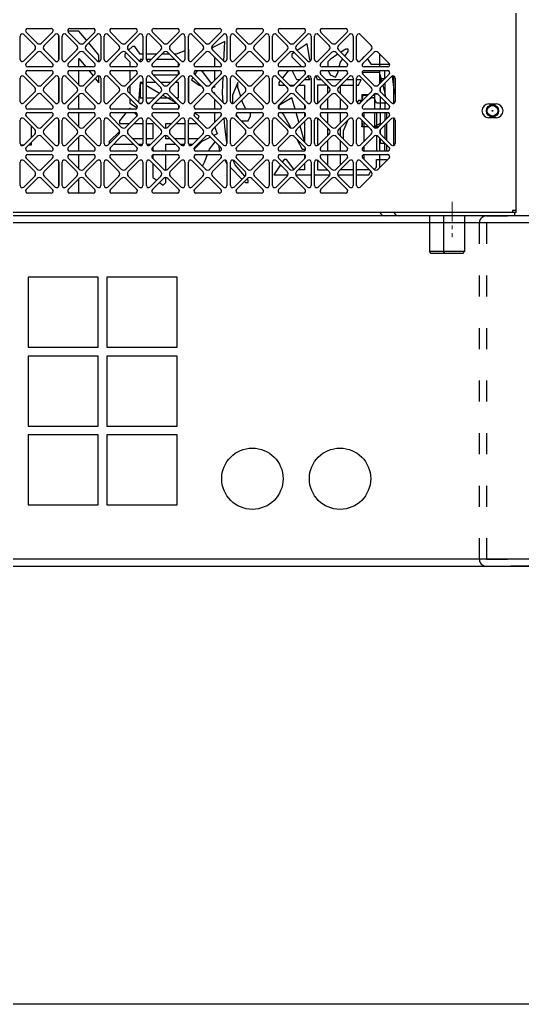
# Model space of a CAD drawing. Extents: x 59521 to 184406, y -1257 to 56672.
# Drawn here: x 68789 to 69076, y 13355 to 13917 of the extents above; entities that cross this region are included whole.
import ezdxf

# ---------------------------------------------------------------- set-up
doc = ezdxf.new("R2010")
doc.units = 0
doc.header["$MEASUREMENT"] = 0
doc.linetypes.add('ACAD_ISO03W100', pattern=[30, 12, -18])
doc.linetypes.add('CENTER', pattern=[50.8, 31.75, -6.35, 6.35, -6.35])
doc.layers.get('0').update_dxf_attribs({"linetype": 'CONTINUOUS'})
for name, color, linetype in [('2401-00332-S-M12-30HM_0', 7, 'CONTINUOUS'), ('2403-00027_S-M6-0_0', 7, 'CONTINUOUS'), ('2404-00038-S-D12_0', 7, 'CONTINUOUS'), ('2404-00049-S-D12D37-P_0', 7, 'CONTINUOUS'), ('4215-12657_0', 7, 'CONTINUOUS'), ('4215-17085_1_0', 7, 'CONTINUOUS'), ('4215-17085_5_0', 7, 'CONTINUOUS'), ('4215-17086_1_0', 7, 'CONTINUOUS'), ('4215-17086_4_0', 7, 'CONTINUOUS')]:
    doc.layers.add(name, color=color, linetype=linetype)
doc.layers.add('3中心线层', color=1, linetype='CENTER', lineweight=18)
doc.layers.add('THICK', color=7, linetype='CONTINUOUS', lineweight=0)

# ---------------------------------------------------------------- blocks, each defined once
blk = doc.blocks.new('ju77')
at = {"layer": '2401-00332-S-M12-30HM_0', "color": 87, "linetype": 'Continuous'}
for p, q in [((240.36, -1605.99), (240.36, -1606.01)), ((240.36, -1606.01), (240.36, -1609.69)), ((244.25, -1605.8), (240.87, -1605.8)), ((243.83, -1606.22), (240.87, -1606.22)), ((247.86, -1606.22), (246.66, -1606.22)), ((247.86, -1605.8), (247.08, -1605.8)), ((247.86, -1608.32), (247.86, -1606.12)), ((247.86, -1614), (247.86, -1613.34)), ((247.86, -1617.43), (247.86, -1616)), ((240.36, -1620.31), (240.36, -1624)), ((240.36, -1624), (240.36, -1624.01)), ((247.86, -1624.2), (247.86, -1622.19)), ((244.25, -1624.2), (240.87, -1624.2)), ((247.86, -1624.2), (247.08, -1624.2)), ((278.96, -1675), (278.96, -1695.4)), ((286.96, -1675), (286.96, -1695.4)), ((298.96, -1675), (298.96, -1695.4)), ((286.96, -1695.4), (278.96, -1695.4)), ((279.96, -1696.4), (278.96, -1695.4)), ((287.96, -1696.4), (279.96, -1696.4)), ((298.96, -1695.4), (286.96, -1695.4)), ((287.96, -1696.4), (286.96, -1695.4)), ((297.96, -1696.4), (287.96, -1696.4)), ((297.96, -1696.4), (298.96, -1695.4))]:
    blk.add_line(p, q, dxfattribs=at)
for points, knots in [([(240.87, -1605.8), (240.75, -1605.82), (240.59, -1605.86), (240.42, -1605.93), (240.37, -1605.97), (240.36, -1605.99)], [0, 0, 0, 0, 0.666884, 0.87589, 1, 1, 1, 1]), ([(240.36, -1606.01), (240.36, -1606.01), (240.36, -1606.03), (240.37, -1606.04), (240.38, -1606.05)], [0, 0, 0, 0, 0.449888, 1, 1, 1, 1]), ([(240.38, -1606.05), (240.43, -1606.09), (240.6, -1606.15), (240.76, -1606.19), (240.87, -1606.22)], [0, 0, 0, 0, 0.367874, 1, 1, 1, 1]), ([(240.87, -1624.2), (240.75, -1624.18), (240.59, -1624.14), (240.42, -1624.07), (240.37, -1624.03), (240.36, -1624.01)], [0, 0, 0, 0, 0.666884, 0.87589, 1, 1, 1, 1])]:
    blk.add_open_spline(points, degree=3, knots=knots, dxfattribs=at)
for points in [[(240.87, -1606.22), (240.63, -1607.35), (240.46, -1608.49), (240.4, -1609.65)], [(240.37, -1620.33), (240.41, -1621.63), (240.59, -1622.93), (240.87, -1624.2)]]:
    blk.add_open_spline(points, degree=3, dxfattribs=at)
at = {"layer": '2403-00027_S-M6-0_0', "color": 87, "linetype": 'Continuous'}
for radius in [3.3, 3]:
    blk.add_circle((314.96, -1615), radius, dxfattribs=at)
at = {"layer": '2404-00038-S-D12_0', "color": 87, "linetype": 'Continuous'}
for p, q in [((249.57, -1605.55), (247.86, -1605.55)), ((247.86, -1606.12), (247.86, -1605.55)), ((247.86, -1613.34), (247.86, -1608.32)), ((247.86, -1622.19), (247.86, -1617.43)), ((247.86, -1624.45), (247.86, -1624.2)), ((249.57, -1624.45), (247.86, -1624.45))]:
    blk.add_line(p, q, dxfattribs=at)
for centre, start_param, end_param in [((248.75, -1615), -2.209288, -1.87893), ((250.96, -1615), -2.448792, -2.165646)]:
    blk.add_ellipse(centre, major_axis=(8.09, 8.09), ratio=0.60456, start_param=start_param, end_param=end_param, dxfattribs=at)
at = {"layer": '2404-00049-S-D12D37-P_0', "color": 87, "linetype": 'Continuous'}
for p, q in [((250.96, -1596.5), (253.46, -1596.5)), ((250.96, -1596.5), (250.96, -1599.09)), ((250.96, -1601.96), (250.96, -1604.04)), ((250.96, -1606.91), (250.96, -1614)), ((250.96, -1616), (250.96, -1623.09)), ((250.96, -1625.96), (250.96, -1628.04)), ((250.96, -1630.91), (250.96, -1633.5)), ((250.96, -1633.5), (253.46, -1633.5))]:
    blk.add_line(p, q, dxfattribs=at)
at = {"layer": '4215-12657_0', "color": 87, "linetype": 'Continuous'}
for p, q in [((328.46, -1673), (328.46, -1557)), ((45.46, -1585.69), (45.46, -1572.31)), ((47.51, -1571.46), (53.77, -1577.73)), ((55.19, -1576.31), (48.92, -1570.05)), ((49.77, -1568), (63.15, -1568)), ((64, -1570.05), (57.73, -1576.31)), ((59.15, -1577.73), (65.41, -1571.46)), ((67.34, -1571.79), (67.34, -1586.21)), ((67.46, -1572.31), (67.46, -1585.69)), ((69.46, -1585.69), (69.46, -1572.31)), ((71.51, -1571.46), (77.77, -1577.73)), ((78.89, -1569.5), (72.62, -1569.5)), ((79.19, -1576.31), (72.92, -1570.05)), ((73.77, -1568), (87.15, -1568)), ((83.3, -1574.75), (78.89, -1569.5)), ((88, -1570.05), (81.73, -1576.31)), ((83.15, -1577.73), (89.41, -1571.46)), ((91.46, -1572.31), (91.46, -1585.69)), ((93.46, -1585.69), (93.46, -1572.31)), ((95.51, -1571.46), (101.77, -1577.73)), ((103.19, -1576.31), (96.92, -1570.05)), ((97.77, -1568), (111.15, -1568)), ((112, -1570.05), (105.73, -1576.31)), ((107.15, -1577.73), (113.41, -1571.46)), ((115.46, -1572.31), (115.46, -1585.69)), ((117.46, -1585.69), (117.46, -1572.31)), ((119.51, -1571.46), (125.77, -1577.73)), ((127.19, -1576.31), (120.92, -1570.05)), ((121.77, -1568), (135.15, -1568)), ((136, -1570.05), (129.73, -1576.31)), ((131.15, -1577.73), (137.41, -1571.46)), ((139.46, -1572.31), (139.46, -1585.69)), ((141.46, -1585.69), (141.46, -1572.31)), ((143.51, -1571.46), (149.77, -1577.73)), ((151.19, -1576.31), (144.92, -1570.05)), ((145.77, -1568), (159.15, -1568)), ((160, -1570.05), (153.73, -1576.31)), ((155.15, -1577.73), (161.41, -1571.46)), ((163.46, -1572.31), (163.46, -1585.69)), ((165.46, -1585.69), (165.46, -1572.31)), ((167.51, -1571.46), (173.77, -1577.73)), ((175.19, -1576.31), (168.92, -1570.05)), ((169.77, -1568), (183.15, -1568)), ((184, -1570.05), (177.73, -1576.31)), ((179.15, -1577.73), (185.41, -1571.46)), ((187.46, -1572.31), (187.46, -1585.69)), ((189.46, -1585.69), (189.46, -1572.31)), ((191.51, -1571.46), (197.77, -1577.73)), ((199.19, -1576.31), (192.92, -1570.05)), ((193.77, -1568), (207.15, -1568)), ((208, -1570.05), (201.73, -1576.31)), ((203.15, -1577.73), (209.41, -1571.46)), ((211.46, -1572.31), (211.46, -1585.69)), ((213.46, -1585.69), (213.46, -1572.31)), ((215.51, -1571.46), (221.77, -1577.73)), ((223.19, -1576.31), (216.92, -1570.05)), ((217.77, -1568), (231.15, -1568)), ((232, -1570.05), (225.73, -1576.31)), ((227.15, -1577.73), (233.41, -1571.46)), ((235.46, -1572.31), (235.46, -1585.69)), ((237.46, -1585.69), (237.46, -1572.31)), ((239.51, -1571.46), (245.77, -1577.73)), ((90.44, -1583.26), (84.59, -1576.29)), ((109.5, -1578.3), (107.34, -1580.46)), ((110.97, -1578.3), (109.5, -1578.3)), ((113.9, -1582.7), (110.97, -1578.3)), ((162.3, -1575.36), (154.64, -1579.19)), ((161.73, -1586.76), (162.3, -1575.36)), ((209.22, -1576.83), (203.51, -1580.64)), ((210.69, -1585.63), (209.22, -1576.83)), ((53.77, -1580.27), (47.51, -1586.54)), ((48.92, -1587.95), (55.19, -1581.69)), ((57.73, -1581.69), (64, -1587.95)), ((65.41, -1586.54), (59.15, -1580.27)), ((77.77, -1580.27), (71.51, -1586.54)), ((72.92, -1587.95), (79.19, -1581.69)), ((81.73, -1581.69), (88, -1587.95)), ((89.41, -1586.54), (83.15, -1580.27)), ((90.44, -1586.87), (90.44, -1583.26)), ((101.77, -1580.27), (95.51, -1586.54)), ((96.92, -1587.95), (103.19, -1581.69)), ((105.92, -1581.88), (105.1, -1582.7)), ((105.1, -1582.7), (105.1, -1584.16)), ((105.1, -1584.16), (108.03, -1587.1)), ((105.73, -1581.69), (112, -1587.95)), ((113.41, -1586.54), (107.15, -1580.27)), ((115.46, -1582.7), (113.9, -1582.7)), ((123.35, -1582.7), (117.46, -1582.7)), ((125.77, -1580.27), (119.51, -1586.54)), ((120.92, -1587.95), (127.19, -1581.69)), ((130.74, -1582.7), (126.18, -1582.7)), ((129.73, -1581.69), (136, -1587.95)), ((137.41, -1586.54), (131.15, -1580.27)), ((134.43, -1582.7), (133.57, -1582.7)), ((139.46, -1580.68), (134.43, -1582.7)), ((141.76, -1579.76), (141.46, -1579.88)), ((141.76, -1586.48), (141.76, -1579.76)), ((149.77, -1580.27), (143.51, -1586.54)), ((144.92, -1587.95), (151.19, -1581.69)), ((153.73, -1581.69), (160, -1587.95)), ((161.41, -1586.54), (155.15, -1580.27)), ((156.43, -1584.38), (156.43, -1590)), ((173.77, -1580.27), (167.51, -1586.54)), ((168.92, -1587.95), (175.19, -1581.69)), ((177.73, -1581.69), (184, -1587.95)), ((185.41, -1586.54), (179.15, -1580.27)), ((197.77, -1580.27), (191.51, -1586.54)), ((192.92, -1587.95), (199.19, -1581.69)), ((201.8, -1581.78), (200.42, -1582.7)), ((200.42, -1582.7), (200.42, -1584.16)), ((200.42, -1584.16), (206.26, -1590)), ((201.73, -1581.69), (208, -1587.95)), ((209.41, -1586.54), (203.15, -1580.27)), ((221.77, -1580.27), (215.51, -1586.54)), ((216.92, -1587.95), (223.19, -1581.69)), ((226.77, -1582.73), (222.42, -1585.63)), ((225.73, -1581.69), (232, -1587.95)), ((233.41, -1586.54), (227.15, -1580.27)), ((231.22, -1579.76), (228.47, -1581.6)), ((230.72, -1583.85), (232.69, -1581.23)), ((232.69, -1579.76), (231.22, -1579.76)), ((232.69, -1581.23), (232.69, -1579.76)), ((245.77, -1580.27), (239.51, -1586.54)), ((241.49, -1584.16), (240.3, -1585.75)), ((240.92, -1587.95), (247.19, -1581.69)), ((241.88, -1584.16), (241.49, -1584.16)), ((249.73, -1581.69), (256, -1587.95)), ((63.15, -1590), (49.77, -1590)), ((87.15, -1590), (73.77, -1590)), ((78.89, -1585.22), (82.9, -1590)), ((78.89, -1590), (78.89, -1585.22)), ((111.15, -1590), (97.77, -1590)), ((108.03, -1587.1), (108.03, -1590)), ((115.46, -1585.63), (113.9, -1585.63)), ((113.9, -1585.63), (113.9, -1586.83)), ((120.42, -1585.63), (117.46, -1585.63)), ((135.15, -1590), (121.77, -1590)), ((133.67, -1585.63), (123.25, -1585.63)), ((135.9, -1589.73), (135.9, -1587.85)), ((159.15, -1590), (145.77, -1590)), ((183.15, -1590), (169.77, -1590)), ((207.15, -1590), (193.77, -1590)), ((211.05, -1586.59), (210.69, -1585.63)), ((231.15, -1590), (217.77, -1590)), ((222.42, -1585.63), (220.96, -1587.1)), ((220.96, -1587.1), (220.96, -1590)), ((227.56, -1590), (228.29, -1587.1)), ((228.29, -1587.1), (229.51, -1585.47)), ((255.15, -1590), (241.77, -1590)), ((245.89, -1588.56), (243.66, -1585.22)), ((256.32, -1588.56), (245.89, -1588.56)), ((47.51, -1595.46), (53.77, -1601.73)), ((55.19, -1600.31), (48.92, -1594.05)), ((49.77, -1592), (63.15, -1592)), ((64, -1594.05), (57.73, -1600.31)), ((59.15, -1601.73), (65.41, -1595.46)), ((67.34, -1595.79), (67.34, -1610.21)), ((71.51, -1595.46), (77.77, -1601.73)), ((79.19, -1600.31), (72.92, -1594.05)), ((73.77, -1592), (87.15, -1592)), ((78.89, -1600.01), (78.89, -1592)), ((88, -1594.05), (81.73, -1600.31)), ((83.15, -1601.73), (89.41, -1595.46)), ((84.58, -1592), (87.07, -1594.97)), ((90.44, -1598.98), (90.44, -1595.13)), ((95.51, -1595.46), (101.77, -1601.73)), ((103.19, -1600.31), (96.92, -1594.05)), ((97.77, -1592), (111.15, -1592)), ((112, -1594.05), (105.73, -1600.31)), ((107.15, -1601.73), (113.41, -1595.46)), ((108.03, -1592), (108.03, -1598.01)), ((119.51, -1595.46), (125.77, -1601.73)), ((127.19, -1600.31), (120.92, -1594.05)), ((121.3, -1594.43), (135.62, -1594.43)), ((121.77, -1592), (135.15, -1592)), ((136, -1594.05), (129.73, -1600.31)), ((131.15, -1601.73), (137.41, -1595.46)), ((135.9, -1594.15), (135.9, -1592.27)), ((141.76, -1610.48), (141.76, -1595.52)), ((144.05, -1596), (143.23, -1597.36)), ((143.51, -1595.46), (149.77, -1601.73)), ((151.19, -1600.31), (144.92, -1594.05)), ((146.45, -1592), (145.11, -1594.23)), ((145.77, -1592), (159.15, -1592)), ((154.65, -1599.39), (149.11, -1592)), ((160, -1594.05), (153.73, -1600.31)), ((155.15, -1601.73), (161.41, -1595.46)), ((156.43, -1592), (156.43, -1597.62)), ((160.83, -1604.69), (161.28, -1595.59)), ((167.51, -1595.46), (173.77, -1601.73)), ((175.19, -1600.31), (168.92, -1594.05)), ((169.77, -1592), (183.15, -1592)), ((184, -1594.05), (177.73, -1600.31)), ((179.15, -1601.73), (185.41, -1595.46)), ((191.51, -1595.46), (197.77, -1601.73)), ((199.19, -1600.31), (192.92, -1594.05)), ((193.77, -1592), (207.15, -1592)), ((198.55, -1592), (195.14, -1596.27)), ((203.36, -1597.36), (200.68, -1592)), ((208, -1594.05), (201.73, -1600.31)), ((203.15, -1601.73), (209.41, -1595.46)), ((207.51, -1592.06), (208.32, -1593.42)), ((209.51, -1595.39), (210.69, -1597.36)), ((215.09, -1597.36), (214.27, -1595.18)), ((215.51, -1595.46), (221.77, -1601.73)), ((223.19, -1600.31), (216.92, -1594.05)), ((217.77, -1592), (231.15, -1592)), ((221.21, -1592), (222.42, -1594.43)), ((222.42, -1594.43), (225.36, -1595.89)), ((225.36, -1595.89), (226.82, -1592.96)), ((232, -1594.05), (225.73, -1600.31)), ((226.82, -1592.96), (227.06, -1592)), ((227.15, -1601.73), (233.41, -1595.46)), ((239.51, -1595.46), (245.77, -1601.73)), ((240.6, -1592.96), (250.29, -1592.96)), ((247.19, -1600.31), (240.92, -1594.05)), ((241.77, -1592), (255.15, -1592)), ((256, -1594.05), (249.73, -1600.31)), ((250.29, -1592.96), (251.8, -1598.25)), ((251.15, -1601.73), (257.41, -1595.46)), ((259.09, -1604.69), (257.9, -1595.17)), ((45.46, -1609.69), (45.46, -1596.31)), ((67.46, -1596.31), (67.46, -1609.69)), ((69.46, -1609.69), (69.46, -1596.31)), ((88.36, -1596.51), (90.44, -1598.98)), ((91.46, -1596.31), (91.46, -1609.69)), ((93.46, -1609.69), (93.46, -1596.31)), ((108.03, -1600.84), (108.03, -1605.16)), ((113.9, -1598.83), (113.03, -1610.16)), ((115.46, -1598.83), (113.9, -1598.83)), ((115.46, -1599.71), (113.9, -1598.83)), ((113.9, -1598.83), (113.9, -1607.63)), ((115.46, -1596.31), (115.46, -1609.69)), ((117.46, -1609.69), (117.46, -1596.31)), ((122.87, -1598.83), (117.46, -1598.83)), ((124.96, -1605.08), (117.46, -1600.84)), ((131.22, -1598.83), (125.7, -1598.83)), ((135.9, -1598.83), (134.05, -1598.83)), ((135.9, -1607.63), (135.9, -1598.83)), ((139.46, -1596.31), (139.46, -1609.69)), ((141.46, -1609.69), (141.46, -1596.31)), ((143.23, -1597.36), (147.63, -1600.29)), ((147.63, -1600.29), (149.05, -1601)), ((156.43, -1601.76), (155.87, -1601.01)), ((156.43, -1600.44), (156.43, -1601.76)), ((163.46, -1596.31), (163.46, -1609.69)), ((165.46, -1609.69), (165.46, -1596.31)), ((169.63, -1598.83), (166.7, -1606.16)), ((169.63, -1601.76), (169.63, -1598.83)), ((187.46, -1596.31), (187.46, -1609.69)), ((189.46, -1609.69), (189.46, -1596.31)), ((193.88, -1597.84), (193.09, -1598.83)), ((193.09, -1598.83), (193.09, -1600.29)), ((193.09, -1600.29), (196.34, -1600.29)), ((199.19, -1600.29), (201.73, -1600.29)), ((204.68, -1597.36), (203.36, -1597.36)), ((204.58, -1600.29), (207.76, -1600.29)), ((210.69, -1597.36), (207.51, -1597.36)), ((207.76, -1600.29), (207.76, -1608.88)), ((211.46, -1596.31), (211.46, -1609.69)), ((213.46, -1609.69), (213.46, -1596.31)), ((217.41, -1597.36), (215.09, -1597.36)), ((220.34, -1600.29), (215.09, -1600.29)), ((215.09, -1600.29), (215.09, -1610.81)), ((228.68, -1597.36), (220.23, -1597.36)), ((220.96, -1605.09), (220.96, -1600.91)), ((228.29, -1605.41), (228.29, -1600.59)), ((228.58, -1600.29), (235.46, -1600.29)), ((235.46, -1597.36), (231.51, -1597.36)), ((235.46, -1596.31), (235.46, -1609.69)), ((237.46, -1609.69), (237.46, -1596.31)), ((240.02, -1597.36), (237.46, -1597.36)), ((237.46, -1600.29), (238.55, -1600.29)), ((238.55, -1600.29), (240.02, -1597.36)), ((252.43, -1600.45), (253.22, -1603.23)), ((259.46, -1596.31), (259.46, -1609.69)), ((53.77, -1604.27), (47.51, -1610.54)), ((48.92, -1611.95), (55.19, -1605.69)), ((57.73, -1605.69), (64, -1611.95)), ((65.41, -1610.54), (59.15, -1604.27)), ((77.77, -1604.27), (71.51, -1610.54)), ((72.92, -1611.95), (79.19, -1605.69)), ((78.89, -1614), (78.89, -1605.99)), ((81.73, -1605.69), (88, -1611.95)), ((89.41, -1610.54), (83.15, -1604.27)), ((101.77, -1604.27), (95.51, -1610.54)), ((96.92, -1611.95), (103.19, -1605.69)), ((105.73, -1605.69), (112, -1611.95)), ((113.41, -1610.54), (107.15, -1604.27)), ((125.77, -1604.27), (119.51, -1610.54)), ((120.92, -1611.95), (127.19, -1605.69)), ((134.54, -1610.49), (126.77, -1606.1)), ((129.73, -1605.69), (136, -1611.95)), ((137.41, -1610.54), (131.15, -1604.27)), ((149.77, -1604.27), (143.51, -1610.54)), ((144.92, -1611.95), (151.19, -1605.69)), ((153.73, -1605.69), (160, -1611.95)), ((154.88, -1603.92), (156.43, -1604.69)), ((161.41, -1610.54), (155.15, -1604.27)), ((156.43, -1604.69), (156.43, -1605.56)), ((161.27, -1610.39), (160.83, -1604.69)), ((166.7, -1606.16), (166.7, -1610.88)), ((173.77, -1604.27), (167.51, -1610.54)), ((168.92, -1611.95), (175.19, -1605.69)), ((171.29, -1606.75), (169.63, -1601.76)), ((177.73, -1605.69), (184, -1611.95)), ((185.41, -1610.54), (179.15, -1604.27)), ((197.77, -1604.27), (191.51, -1610.54)), ((192.92, -1611.95), (199.19, -1605.69)), ((201.73, -1605.69), (208, -1611.95)), ((209.41, -1610.54), (203.15, -1604.27)), ((221.77, -1604.27), (215.51, -1610.54)), ((216.92, -1611.95), (223.19, -1605.69)), ((225.73, -1605.69), (232, -1611.95)), ((233.41, -1610.54), (227.15, -1604.27)), ((245.77, -1604.27), (239.51, -1610.54)), ((240.92, -1611.95), (247.19, -1605.69)), ((249.73, -1605.69), (256, -1611.95)), ((257.41, -1610.54), (251.15, -1604.27)), ((253.22, -1603.23), (254, -1607.12)), ((259.46, -1605.57), (259.09, -1604.69)), ((108.03, -1607.99), (108.03, -1610.56)), ((108.03, -1610.56), (112.21, -1613.35)), ((113.9, -1607.63), (115.46, -1607.63)), ((113.9, -1610.56), (115.08, -1610.56)), ((113.9, -1610.83), (113.9, -1610.56)), ((117.46, -1607.63), (122.42, -1607.63)), ((117.84, -1610.56), (119.48, -1610.56)), ((122.31, -1610.56), (134.6, -1610.56)), ((125.25, -1607.63), (131.67, -1607.63)), ((134.5, -1607.63), (135.9, -1607.63)), ((135.9, -1611.85), (135.9, -1613.49)), ((156.43, -1608.38), (156.43, -1614)), ((172.56, -1610.56), (172, -1608.87)), ((174.03, -1613.49), (172.56, -1610.56)), ((200.42, -1607.63), (193.09, -1612.03)), ((193.09, -1612.03), (193.09, -1613.49)), ((202.3, -1614), (200.42, -1607.63)), ((207.76, -1611.71), (207.76, -1613.83)), ((220.96, -1614), (220.96, -1607.92)), ((228.29, -1614), (228.29, -1608.24)), ((238.55, -1609.09), (237.76, -1610.48)), ((240.02, -1609.09), (238.55, -1609.09)), ((239.19, -1610.76), (240.02, -1609.09)), ((245.89, -1607.63), (243.33, -1609.54)), ((247.35, -1607.63), (245.89, -1607.63)), ((248.82, -1610.56), (247.35, -1607.63)), ((254.6, -1610.56), (248.82, -1610.56)), ((312.96, -1611), (316.96, -1611)), ((55.19, -1624.31), (48.92, -1618.05)), ((63.15, -1614), (49.77, -1614)), ((49.77, -1616), (63.15, -1616)), ((64, -1618.05), (57.73, -1624.31)), ((79.19, -1624.31), (72.92, -1618.05)), ((87.15, -1614), (73.77, -1614)), ((73.77, -1616), (87.15, -1616)), ((78.89, -1624.01), (78.89, -1616)), ((88, -1618.05), (81.73, -1624.31)), ((103.19, -1624.31), (96.92, -1618.05)), ((111.15, -1614), (97.77, -1614)), ((97.77, -1616), (111.15, -1616)), ((106.03, -1616), (102.17, -1620.82)), ((112, -1618.05), (105.73, -1624.31)), ((108.03, -1613.49), (107.63, -1614)), ((108.54, -1614), (108.03, -1613.49)), ((112.24, -1617.69), (110.54, -1616)), ((127.19, -1624.31), (120.92, -1618.05)), ((135.15, -1614), (121.77, -1614)), ((121.77, -1616), (135.15, -1616)), ((136, -1618.05), (129.73, -1624.31)), ((135.9, -1613.49), (136.09, -1613.54)), ((147.63, -1617.89), (144.92, -1616.36)), ((151.19, -1624.31), (144.92, -1618.05)), ((159.15, -1614), (145.77, -1614)), ((145.77, -1616), (159.15, -1616)), ((146.91, -1620.04), (147.63, -1617.89)), ((160, -1618.05), (153.73, -1624.31)), ((156.43, -1616), (156.43, -1621.62)), ((168.58, -1617.06), (169.89, -1619.01)), ((175.19, -1624.31), (168.92, -1618.05)), ((183.15, -1614), (169.77, -1614)), ((169.77, -1616), (183.15, -1616)), ((174.54, -1614), (174.03, -1613.49)), ((175.49, -1620.82), (176.96, -1617.89)), ((176.96, -1616.43), (176.54, -1616)), ((176.96, -1617.89), (176.96, -1616.43)), ((184, -1618.05), (177.73, -1624.31)), ((199.19, -1624.31), (192.92, -1618.05)), ((193.09, -1613.49), (193.38, -1613.93)), ((207.15, -1614), (193.77, -1614)), ((193.77, -1616), (207.15, -1616)), ((194.76, -1616), (196.03, -1617.89)), ((196.03, -1617.89), (199.95, -1624.76)), ((208, -1618.05), (201.73, -1624.31)), ((204.51, -1621.53), (202.89, -1616)), ((207.76, -1616.17), (207.76, -1618.29)), ((223.19, -1624.31), (216.92, -1618.05)), ((231.15, -1614), (217.77, -1614)), ((217.77, -1616), (231.15, -1616)), ((220.96, -1622.08), (220.96, -1616)), ((232, -1618.05), (225.73, -1624.31)), ((228.29, -1621.76), (228.29, -1616)), ((247.19, -1624.31), (240.92, -1618.05)), ((241.32, -1616.09), (241.49, -1616.43)), ((241.49, -1616.43), (241.49, -1618.61)), ((255.15, -1614), (241.77, -1614)), ((241.77, -1616), (255.15, -1616)), ((248.82, -1616), (248.82, -1624.8)), ((256, -1618.05), (249.73, -1624.31)), ((254.69, -1619.36), (254.69, -1616)), ((45.46, -1633.69), (45.46, -1620.31)), ((47.51, -1619.46), (53.77, -1625.73)), ((51.94, -1630.1), (51.94, -1623.9)), ((59.15, -1625.73), (65.41, -1619.46)), ((67.34, -1619.79), (67.34, -1634.21)), ((67.46, -1620.31), (67.46, -1633.69)), ((69.46, -1633.69), (69.46, -1620.31)), ((71.51, -1619.46), (77.77, -1625.73)), ((83.15, -1625.73), (89.41, -1619.46)), ((91.46, -1620.31), (91.46, -1633.69)), ((93.46, -1633.69), (93.46, -1620.31)), ((95.51, -1619.46), (101.77, -1625.73)), ((102.17, -1620.82), (102.17, -1622.29)), ((102.17, -1622.29), (107.75, -1622.29)), ((107.15, -1625.73), (113.41, -1619.46)), ((110.58, -1622.29), (115.46, -1622.29)), ((115.46, -1620.31), (115.46, -1633.69)), ((117.46, -1633.69), (117.46, -1620.31)), ((117.46, -1622.29), (121.23, -1622.29)), ((119.51, -1619.46), (125.77, -1625.73)), ((121.23, -1622.29), (121.23, -1631.09)), ((128.57, -1622.29), (131.75, -1622.29)), ((128.57, -1624.83), (128.57, -1622.29)), ((131.15, -1625.73), (137.41, -1619.46)), ((134.58, -1622.29), (139.46, -1622.29)), ((139.46, -1620.31), (139.46, -1633.69)), ((141.46, -1633.69), (141.46, -1620.31)), ((141.46, -1622.29), (146.16, -1622.29)), ((143.51, -1619.46), (149.77, -1625.73)), ((146.16, -1622.29), (146.21, -1622.16)), ((155.15, -1625.73), (161.41, -1619.46)), ((162.3, -1623.76), (161.94, -1619.16)), ((163.46, -1633.07), (162.3, -1623.76)), ((163.46, -1620.31), (163.46, -1633.69)), ((165.46, -1633.69), (165.46, -1620.31)), ((167.51, -1619.46), (173.77, -1625.73)), ((171.7, -1620.82), (175.49, -1620.82)), ((179.15, -1625.73), (185.41, -1619.46)), ((187.46, -1620.31), (187.46, -1633.69)), ((189.46, -1633.69), (189.46, -1620.31)), ((191.51, -1619.46), (197.77, -1625.73)), ((203.15, -1625.73), (209.41, -1619.46)), ((207.76, -1632.56), (205.16, -1623.72)), ((207.76, -1621.12), (207.76, -1632.56)), ((211.46, -1620.31), (211.46, -1633.69)), ((213.46, -1633.69), (213.46, -1620.31)), ((215.09, -1619.19), (215.09, -1634.81)), ((215.51, -1619.46), (221.77, -1625.73)), ((227.15, -1625.73), (233.41, -1619.46)), ((232.14, -1620.74), (229.76, -1626.69)), ((235.46, -1620.31), (235.46, -1633.69)), ((237.46, -1633.69), (237.46, -1620.31)), ((239.51, -1619.46), (245.77, -1625.73)), ((241.49, -1621.44), (241.49, -1632.56)), ((251.15, -1625.73), (257.41, -1619.46)), ((254.69, -1631.81), (254.69, -1622.19)), ((259.46, -1620.31), (259.46, -1633.69)), ((316.96, -1619), (312.96, -1619)), ((53.77, -1628.27), (47.51, -1634.54)), ((48.92, -1635.95), (55.19, -1629.69)), ((57.73, -1629.69), (64, -1635.95)), ((65.41, -1634.54), (59.15, -1628.27)), ((77.77, -1628.27), (71.51, -1634.54)), ((72.92, -1635.95), (79.19, -1629.69)), ((81.73, -1629.69), (88, -1635.95)), ((89.41, -1634.54), (83.15, -1628.27)), ((101.77, -1628.27), (95.51, -1634.54)), ((102.25, -1626.61), (96.3, -1632.56)), ((96.92, -1635.95), (103.19, -1629.69)), ((105.73, -1629.69), (112, -1635.95)), ((113.41, -1634.54), (107.15, -1628.27)), ((125.77, -1628.27), (119.51, -1634.54)), ((120.92, -1635.95), (127.19, -1629.69)), ((128.57, -1631.09), (128.57, -1629.17)), ((129.73, -1629.69), (136, -1635.95)), ((137.41, -1634.54), (131.15, -1628.27)), ((149.77, -1628.27), (143.51, -1634.54)), ((144.92, -1635.95), (151.19, -1629.69)), ((153.73, -1629.69), (160, -1635.95)), ((161.41, -1634.54), (155.15, -1628.27)), ((157.9, -1628.16), (155.99, -1629.11)), ((156.6, -1624.27), (157.9, -1628.16)), ((173.77, -1628.27), (167.51, -1634.54)), ((168.92, -1635.95), (175.19, -1629.69)), ((177.73, -1629.69), (184, -1635.95)), ((185.41, -1634.54), (179.15, -1628.27)), ((197.77, -1628.27), (191.51, -1634.54)), ((192.92, -1635.95), (199.19, -1629.69)), ((201.73, -1629.69), (208, -1635.95)), ((209.41, -1634.54), (203.15, -1628.27)), ((221.77, -1628.27), (215.51, -1634.54)), ((216.92, -1635.95), (223.19, -1629.69)), ((220.96, -1629.09), (220.96, -1624.91)), ((225.73, -1629.69), (232, -1635.95)), ((233.41, -1634.54), (227.15, -1628.27)), ((228.29, -1629.41), (228.29, -1624.59)), ((229.76, -1626.69), (229.76, -1630.88)), ((245.77, -1628.27), (239.51, -1634.54)), ((240.92, -1635.95), (247.19, -1629.69)), ((248.82, -1629.2), (248.82, -1638)), ((249.73, -1629.69), (256, -1635.95)), ((257.41, -1634.54), (251.15, -1628.27)), ((45.67, -1634.37), (47.68, -1634.37)), ((50.51, -1634.37), (51.94, -1634.37)), ((51.94, -1634.37), (51.94, -1632.93)), ((78.89, -1638), (78.89, -1629.99)), ((96.3, -1632.56), (96.3, -1633.74)), ((98.85, -1634.02), (110.07, -1634.02)), ((115.46, -1631.09), (109.96, -1631.09)), ((112.9, -1634.02), (115.41, -1634.02)), ((121.23, -1631.09), (117.46, -1631.09)), ((117.51, -1634.02), (120.02, -1634.02)), ((131.14, -1631.09), (128.57, -1631.09)), ((128.57, -1634.02), (134.07, -1634.02)), ((128.57, -1638), (128.57, -1634.02)), ((139.46, -1631.09), (133.96, -1631.09)), ((136.9, -1634.02), (139.41, -1634.02)), ((146.96, -1631.09), (141.46, -1631.09)), ((141.51, -1634.02), (144.02, -1634.02)), ((149.1, -1632.56), (144.7, -1636.96)), ((154.1, -1630.06), (149.1, -1632.56)), ((153.5, -1636.96), (156.71, -1632.67)), ((158.59, -1634.54), (159.27, -1637.98)), ((203.58, -1631.53), (206.29, -1636.96)), ((220.96, -1638), (220.96, -1631.92)), ((228.29, -1638), (228.29, -1632.24)), ((241.49, -1635.39), (241.49, -1637.96)), ((254.69, -1638), (254.69, -1634.64)), ((63.15, -1638), (49.77, -1638)), ((49.77, -1640), (63.15, -1640)), ((87.15, -1638), (73.77, -1638)), ((73.77, -1640), (87.15, -1640)), ((78.89, -1648.01), (78.89, -1640)), ((111.15, -1638), (97.77, -1638)), ((97.77, -1640), (111.15, -1640)), ((121.23, -1635.64), (121.23, -1637.87)), ((121.23, -1640.13), (121.23, -1642.36)), ((135.15, -1638), (121.77, -1638)), ((121.77, -1640), (135.15, -1640)), ((128.57, -1648.83), (128.57, -1640)), ((144.7, -1636.96), (144.7, -1637.33)), ((144.7, -1640.67), (144.7, -1641.72)), ((159.15, -1638), (145.77, -1638)), ((145.77, -1640), (159.15, -1640)), ((150.56, -1644.29), (152.28, -1640)), ((153.08, -1638), (153.5, -1636.96)), ((183.15, -1638), (169.77, -1638)), ((169.77, -1640), (183.15, -1640)), ((207.15, -1638), (193.77, -1638)), ((193.77, -1640), (207.15, -1640)), ((206.29, -1636.96), (207.76, -1636.96)), ((207.76, -1636.96), (207.76, -1637.83)), ((207.76, -1640.17), (207.76, -1642.29)), ((231.15, -1638), (217.77, -1638)), ((217.77, -1640), (231.15, -1640)), ((220.96, -1646.08), (220.96, -1640)), ((228.29, -1645.76), (228.29, -1640)), ((241.49, -1640.04), (241.49, -1642.61)), ((255.15, -1638), (241.77, -1638)), ((241.77, -1640), (255.15, -1640)), ((45.46, -1657.69), (45.46, -1644.31)), ((47.51, -1643.46), (53.77, -1649.73)), ((55.19, -1648.31), (48.92, -1642.05)), ((64, -1642.05), (57.73, -1648.31)), ((59.15, -1649.73), (65.41, -1643.46)), ((67.34, -1643.79), (67.34, -1658.21)), ((67.46, -1644.31), (67.46, -1657.69)), ((69.46, -1657.69), (69.46, -1644.31)), ((71.51, -1643.46), (77.77, -1649.73)), ((79.19, -1648.31), (72.92, -1642.05)), ((88, -1642.05), (81.73, -1648.31)), ((83.15, -1649.73), (89.41, -1643.46)), ((91.46, -1644.31), (91.46, -1657.69)), ((93.46, -1657.69), (93.46, -1644.31)), ((95.51, -1643.46), (101.77, -1649.73)), ((103.19, -1648.31), (96.92, -1642.05)), ((112, -1642.05), (105.73, -1648.31)), ((107.15, -1649.73), (113.41, -1643.46)), ((115.46, -1644.31), (115.46, -1657.69)), ((117.46, -1657.69), (117.46, -1644.31)), ((119.51, -1643.46), (125.77, -1649.73)), ((127.19, -1648.31), (120.92, -1642.05)), ((121.23, -1645.19), (121.23, -1653.09)), ((136, -1642.05), (129.73, -1648.31)), ((131.15, -1649.73), (137.41, -1643.46)), ((139.46, -1644.31), (139.46, -1657.69)), ((141.46, -1657.69), (141.46, -1644.31)), ((143.51, -1643.46), (149.77, -1649.73)), ((151.19, -1648.31), (144.92, -1642.05)), ((149.43, -1646.56), (150.56, -1644.29)), ((160, -1642.05), (153.73, -1648.31)), ((155.15, -1649.73), (161.41, -1643.46)), ((162.18, -1643.12), (163.46, -1645.25)), ((163.46, -1644.31), (163.46, -1657.69)), ((165.46, -1657.69), (165.46, -1644.31)), ((168.16, -1645.76), (167.06, -1643.18)), ((167.51, -1643.46), (173.77, -1649.73)), ((173.67, -1652.36), (168.16, -1645.76)), ((175.19, -1648.31), (168.92, -1642.05)), ((184, -1642.05), (177.73, -1648.31)), ((179.15, -1649.73), (185.41, -1643.46)), ((187.46, -1644.31), (187.46, -1657.69)), ((189.46, -1657.69), (189.46, -1644.31)), ((193.96, -1645.92), (190.16, -1651.62)), ((191.51, -1643.46), (197.77, -1649.73)), ((199.19, -1648.31), (192.92, -1642.05)), ((196.03, -1642.82), (195.09, -1644.22)), ((197.49, -1642.82), (196.03, -1642.82)), ((201.65, -1648.37), (197.49, -1642.82)), ((208, -1642.05), (201.73, -1648.31)), ((203.15, -1649.73), (209.41, -1643.46)), ((207.76, -1645.12), (207.76, -1648.69)), ((211.46, -1644.31), (211.46, -1657.69)), ((213.46, -1657.69), (213.46, -1644.31)), ((215.09, -1643.19), (215.09, -1648.69)), ((215.51, -1643.46), (221.77, -1649.73)), ((223.19, -1648.31), (216.92, -1642.05)), ((232, -1642.05), (225.73, -1648.31)), ((227.15, -1649.73), (233.41, -1643.46)), ((235.46, -1644.31), (235.46, -1657.69)), ((237.46, -1657.69), (237.46, -1644.31)), ((239.51, -1643.46), (245.77, -1649.73)), ((247.19, -1648.31), (240.92, -1642.05)), ((241.49, -1645.44), (241.49, -1645.76)), ((241.49, -1645.76), (242.12, -1646.07)), ((248.82, -1642.82), (254.69, -1642.82)), ((248.82, -1647.22), (248.82, -1642.82)), ((256, -1642.05), (249.73, -1648.31)), ((254.69, -1642.82), (254.69, -1643.36)), ((53.77, -1652.27), (47.51, -1658.54)), ((65.41, -1658.54), (59.15, -1652.27)), ((77.77, -1652.27), (71.51, -1658.54)), ((89.41, -1658.54), (83.15, -1652.27)), ((101.77, -1652.27), (95.51, -1658.54)), ((113.41, -1658.54), (107.15, -1652.27)), ((125.77, -1652.27), (119.51, -1658.54)), ((137.41, -1658.54), (131.15, -1652.27)), ((149.77, -1652.27), (143.51, -1658.54)), ((161.41, -1658.54), (155.15, -1652.27)), ((165.46, -1647.45), (172.03, -1654.02)), ((173.77, -1652.27), (167.51, -1658.54)), ((185.41, -1658.54), (179.15, -1652.27)), ((190.16, -1651.62), (198.18, -1651.62)), ((197.77, -1652.27), (191.51, -1658.54)), ((202.74, -1651.62), (211.46, -1651.62)), ((209.41, -1658.54), (203.15, -1652.27)), ((207.76, -1648.69), (204.19, -1648.69)), ((213.46, -1651.62), (222.18, -1651.62)), ((215.09, -1648.69), (220.73, -1648.69)), ((221.77, -1652.27), (215.51, -1658.54)), ((226.74, -1651.62), (235.46, -1651.62)), ((233.41, -1658.54), (227.15, -1652.27)), ((228.29, -1648.69), (228.29, -1648.59)), ((235.46, -1648.69), (228.29, -1648.69)), ((244.73, -1648.69), (237.46, -1648.69)), ((237.46, -1651.62), (244.42, -1651.62)), ((245.77, -1652.27), (239.51, -1658.54)), ((244.42, -1651.62), (245.5, -1649.46)), ((247.49, -1648.55), (248.82, -1647.22)), ((48.92, -1659.95), (55.19, -1653.69)), ((57.73, -1653.69), (64, -1659.95)), ((72.92, -1659.95), (79.19, -1653.69)), ((78.89, -1661.89), (78.89, -1653.99)), ((81.73, -1653.69), (88, -1659.95)), ((96.92, -1659.95), (103.19, -1653.69)), ((105.73, -1653.69), (112, -1659.95)), ((120.92, -1659.95), (127.19, -1653.69)), ((121.23, -1653.09), (123.36, -1654.68)), ((124.98, -1655.9), (127.1, -1657.49)), ((127.1, -1657.49), (128.57, -1656.02)), ((128.57, -1656.02), (128.57, -1653.17)), ((129.73, -1653.69), (136, -1659.95)), ((144.92, -1659.95), (151.19, -1653.69)), ((153.73, -1653.69), (160, -1659.95)), ((168.92, -1659.95), (175.19, -1653.69)), ((173.44, -1655.43), (174.03, -1656.02)), ((174.03, -1656.02), (175.49, -1656.02)), ((175.49, -1654.55), (174.96, -1653.91)), ((175.49, -1656.02), (175.49, -1654.55)), ((177.73, -1653.69), (184, -1659.95)), ((192.92, -1659.95), (199.19, -1653.69)), ((201.73, -1653.69), (208, -1659.95)), ((216.92, -1659.95), (223.19, -1653.69)), ((225.73, -1653.69), (232, -1659.95)), ((63.15, -1662), (49.77, -1662)), ((73.27, -1661.89), (78.89, -1661.89)), ((87.15, -1662), (73.77, -1662)), ((111.15, -1662), (97.77, -1662)), ((135.15, -1662), (121.77, -1662)), ((159.15, -1662), (145.77, -1662)), ((183.15, -1662), (169.77, -1662)), ((207.15, -1662), (193.77, -1662)), ((231.15, -1662), (217.77, -1662)), ((328.46, -1673), (-407.54, -1673)), ((328.46, -1672), (326.46, -1672)), ((326.46, -1672), (326.46, -1673))]:
    blk.add_line(p, q, dxfattribs=at)
blk.add_circle((314.96, -1615), 0.25, dxfattribs=at)
for centre, radius, start, end in [((46.66, -1572.31), 1.2, 45, 180), ((49.77, -1569.2), 1.2, 90, 225), ((63.15, -1569.2), 1.2, 315, 90), ((66.26, -1572.31), 1.2, 0, 135), ((70.66, -1572.31), 1.2, 45, 180), ((73.77, -1569.2), 1.2, 90, 225), ((87.15, -1569.2), 1.2, 315, 90), ((90.26, -1572.31), 1.2, 0, 135), ((94.66, -1572.31), 1.2, 45, 180), ((97.77, -1569.2), 1.2, 90, 225), ((111.15, -1569.2), 1.2, 315, 90), ((114.26, -1572.31), 1.2, 0, 135), ((118.66, -1572.31), 1.2, 45, 180), ((121.77, -1569.2), 1.2, 90, 225), ((135.15, -1569.2), 1.2, 315, 90), ((138.26, -1572.31), 1.2, 0, 135), ((142.66, -1572.31), 1.2, 45, 180), ((145.77, -1569.2), 1.2, 90, 225), ((159.15, -1569.2), 1.2, 315, 90), ((162.26, -1572.31), 1.2, 0, 135), ((166.66, -1572.31), 1.2, 45, 180), ((169.77, -1569.2), 1.2, 90, 225), ((183.15, -1569.2), 1.2, 315, 90), ((186.26, -1572.31), 1.2, 0, 135), ((190.66, -1572.31), 1.2, 45, 180), ((193.77, -1569.2), 1.2, 90, 225), ((207.15, -1569.2), 1.2, 315, 90), ((210.26, -1572.31), 1.2, 0, 135), ((214.66, -1572.31), 1.2, 45, 180), ((217.77, -1569.2), 1.2, 90, 225), ((231.15, -1569.2), 1.2, 315, 90), ((234.26, -1572.31), 1.2, 0, 135), ((238.66, -1572.31), 1.2, 45, 180), ((52.5, -1579), 1.8, 315, 45), ((56.46, -1575.04), 1.8, 225, 315), ((60.42, -1579), 1.8, 135, 225), ((76.5, -1579), 1.8, 315, 45), ((80.46, -1575.04), 1.8, 225, 315), ((84.42, -1579), 1.8, 135, 225), ((100.5, -1579), 1.8, 315, 45), ((104.46, -1575.04), 1.8, 225, 315), ((108.42, -1579), 1.8, 135, 225), ((124.5, -1579), 1.8, 315, 45), ((128.46, -1575.04), 1.8, 225, 315), ((132.42, -1579), 1.8, 135, 225), ((148.5, -1579), 1.8, 315, 45), ((152.46, -1575.04), 1.8, 225, 315), ((156.42, -1579), 1.8, 135, 225), ((172.5, -1579), 1.8, 315, 45), ((176.46, -1575.04), 1.8, 225, 315), ((180.42, -1579), 1.8, 135, 225), ((196.5, -1579), 1.8, 315, 45), ((200.46, -1575.04), 1.8, 225, 315), ((204.42, -1579), 1.8, 135, 225), ((220.5, -1579), 1.8, 315, 45), ((224.46, -1575.04), 1.8, 225, 315), ((228.42, -1579), 1.8, 135, 225), ((244.5, -1579), 1.8, 315, 45), ((56.46, -1582.96), 1.8, 45, 135), ((80.46, -1582.96), 1.8, 45, 135), ((104.46, -1582.96), 1.8, 45, 135), ((128.46, -1582.96), 1.8, 45, 135), ((152.46, -1582.96), 1.8, 45, 135), ((176.46, -1582.96), 1.8, 45, 135), ((200.46, -1582.96), 1.8, 45, 135), ((224.46, -1582.96), 1.8, 45, 135), ((248.46, -1582.96), 1.8, 45, 135), ((46.66, -1585.69), 1.2, 180, 315), ((49.77, -1588.8), 1.2, 135, 270), ((63.15, -1588.8), 1.2, 270, 45), ((66.26, -1585.69), 1.2, 225, 0), ((70.66, -1585.69), 1.2, 180, 315), ((73.77, -1588.8), 1.2, 135, 270), ((87.15, -1588.8), 1.2, 270, 45), ((90.26, -1585.69), 1.2, 225, 0), ((94.66, -1585.69), 1.2, 180, 315), ((97.77, -1588.8), 1.2, 135, 270), ((111.15, -1588.8), 1.2, 270, 45), ((114.26, -1585.69), 1.2, 225, 0), ((118.66, -1585.69), 1.2, 180, 315), ((121.77, -1588.8), 1.2, 135, 270), ((135.15, -1588.8), 1.2, 270, 45), ((138.26, -1585.69), 1.2, 225, 0), ((142.66, -1585.69), 1.2, 180, 315), ((145.77, -1588.8), 1.2, 135, 270), ((159.15, -1588.8), 1.2, 270, 45), ((162.26, -1585.69), 1.2, 225, 0), ((166.66, -1585.69), 1.2, 180, 315), ((169.77, -1588.8), 1.2, 135, 270), ((183.15, -1588.8), 1.2, 270, 45), ((186.26, -1585.69), 1.2, 225, 0), ((190.66, -1585.69), 1.2, 180, 315), ((193.77, -1588.8), 1.2, 135, 270), ((207.15, -1588.8), 1.2, 270, 45), ((210.26, -1585.69), 1.2, 225, 0), ((214.66, -1585.69), 1.2, 180, 315), ((217.77, -1588.8), 1.2, 135, 270), ((231.15, -1588.8), 1.2, 270, 45), ((234.26, -1585.69), 1.2, 225, 0), ((238.66, -1585.69), 1.2, 180, 315), ((241.77, -1588.8), 1.2, 135, 270), ((255.15, -1588.8), 1.2, 270, 45), ((46.66, -1596.31), 1.2, 45, 180), ((49.77, -1593.2), 1.2, 90, 225), ((63.15, -1593.2), 1.2, 315, 90), ((66.26, -1596.31), 1.2, 0, 135), ((70.66, -1596.31), 1.2, 45, 180), ((73.77, -1593.2), 1.2, 90, 225), ((87.15, -1593.2), 1.2, 315, 90), ((90.26, -1596.31), 1.2, 0, 135), ((94.66, -1596.31), 1.2, 45, 180), ((97.77, -1593.2), 1.2, 90, 225), ((111.15, -1593.2), 1.2, 315, 90), ((114.26, -1596.31), 1.2, 0, 135), ((118.66, -1596.31), 1.2, 45, 180), ((121.77, -1593.2), 1.2, 90, 225), ((135.15, -1593.2), 1.2, 315, 90), ((138.26, -1596.31), 1.2, 0, 135), ((142.66, -1596.31), 1.2, 45, 180), ((145.77, -1593.2), 1.2, 90, 225), ((159.15, -1593.2), 1.2, 315, 90), ((162.26, -1596.31), 1.2, 0, 135), ((166.66, -1596.31), 1.2, 45, 180), ((169.77, -1593.2), 1.2, 90, 225), ((183.15, -1593.2), 1.2, 315, 90), ((186.26, -1596.31), 1.2, 0, 135), ((190.66, -1596.31), 1.2, 45, 180), ((193.77, -1593.2), 1.2, 90, 225), ((207.15, -1593.2), 1.2, 315, 90), ((210.26, -1596.31), 1.2, 0, 135), ((214.66, -1596.31), 1.2, 45, 180), ((217.77, -1593.2), 1.2, 90, 225), ((231.15, -1593.2), 1.2, 315, 90), ((234.26, -1596.31), 1.2, 0, 135), ((238.66, -1596.31), 1.2, 45, 180), ((241.77, -1593.2), 1.2, 90, 225), ((255.15, -1593.2), 1.2, 315, 90), ((258.26, -1596.31), 1.2, 0, 135), ((56.46, -1599.04), 1.8, 225, 315), ((80.46, -1599.04), 1.8, 225, 315), ((104.46, -1599.04), 1.8, 225, 315), ((128.46, -1599.04), 1.8, 225, 315), ((152.46, -1599.04), 1.8, 225, 315), ((176.46, -1599.04), 1.8, 225, 315), ((200.46, -1599.04), 1.8, 225, 315), ((224.46, -1599.04), 1.8, 225, 315), ((248.46, -1599.04), 1.8, 225, 315), ((52.5, -1603), 1.8, 315, 45), ((56.46, -1606.96), 1.8, 45, 135), ((60.42, -1603), 1.8, 135, 225), ((76.5, -1603), 1.8, 315, 45), ((80.46, -1606.96), 1.8, 45, 135), ((84.42, -1603), 1.8, 135, 225), ((100.5, -1603), 1.8, 315, 45), ((104.46, -1606.96), 1.8, 45, 135), ((108.42, -1603), 1.8, 135, 225), ((124.5, -1603), 1.8, 315, 45), ((128.46, -1606.96), 1.8, 45, 135), ((132.42, -1603), 1.8, 135, 225), ((148.5, -1603), 1.8, 315, 45), ((152.46, -1606.96), 1.8, 45, 135), ((156.42, -1603), 1.8, 135, 225), ((172.5, -1603), 1.8, 315, 45), ((176.46, -1606.96), 1.8, 45, 135), ((180.42, -1603), 1.8, 135, 225), ((196.5, -1603), 1.8, 315, 45), ((200.46, -1606.96), 1.8, 45, 135), ((204.42, -1603), 1.8, 135, 225), ((220.5, -1603), 1.8, 315, 45), ((224.46, -1606.96), 1.8, 45, 135), ((228.42, -1603), 1.8, 135, 225), ((244.5, -1603), 1.8, 315, 45), ((248.46, -1606.96), 1.8, 45, 135), ((252.42, -1603), 1.8, 135, 225), ((46.66, -1609.69), 1.2, 180, 315), ((49.77, -1612.8), 1.2, 135, 270), ((63.15, -1612.8), 1.2, 270, 45), ((66.26, -1609.69), 1.2, 225, 0), ((70.66, -1609.69), 1.2, 180, 315), ((73.77, -1612.8), 1.2, 135, 270), ((87.15, -1612.8), 1.2, 270, 45), ((90.26, -1609.69), 1.2, 225, 0), ((94.66, -1609.69), 1.2, 180, 315), ((97.77, -1612.8), 1.2, 135, 270), ((111.15, -1612.8), 1.2, 270, 45), ((114.26, -1609.69), 1.2, 225, 0), ((118.66, -1609.69), 1.2, 180, 315), ((121.77, -1612.8), 1.2, 135, 270), ((135.15, -1612.8), 1.2, 270, 45), ((138.26, -1609.69), 1.2, 225, 0), ((142.66, -1609.69), 1.2, 180, 315), ((145.77, -1612.8), 1.2, 135, 270), ((159.15, -1612.8), 1.2, 270, 45), ((162.26, -1609.69), 1.2, 225, 0), ((166.66, -1609.69), 1.2, 180, 315), ((169.77, -1612.8), 1.2, 135, 270), ((183.15, -1612.8), 1.2, 270, 45), ((186.26, -1609.69), 1.2, 225, 0), ((190.66, -1609.69), 1.2, 180, 315), ((193.77, -1612.8), 1.2, 135, 270), ((207.15, -1612.8), 1.2, 270, 45), ((210.26, -1609.69), 1.2, 225, 0), ((214.66, -1609.69), 1.2, 180, 315), ((217.77, -1612.8), 1.2, 135, 270), ((231.15, -1612.8), 1.2, 270, 45), ((234.26, -1609.69), 1.2, 225, 0), ((238.66, -1609.69), 1.2, 180, 315), ((241.77, -1612.8), 1.2, 135, 270), ((255.15, -1612.8), 1.2, 270, 45), ((258.26, -1609.69), 1.2, 225, 0), ((312.96, -1615), 4, 90, 270), ((316.96, -1615), 4, 270, 90), ((49.77, -1617.2), 1.2, 90, 225), ((63.15, -1617.2), 1.2, 315, 90), ((73.77, -1617.2), 1.2, 90, 225), ((87.15, -1617.2), 1.2, 315, 90), ((97.77, -1617.2), 1.2, 90, 225), ((111.15, -1617.2), 1.2, 315, 90), ((121.77, -1617.2), 1.2, 90, 225), ((135.15, -1617.2), 1.2, 315, 90), ((145.77, -1617.2), 1.2, 90, 225), ((159.15, -1617.2), 1.2, 315, 90), ((169.77, -1617.2), 1.2, 90, 225), ((183.15, -1617.2), 1.2, 315, 90), ((193.77, -1617.2), 1.2, 90, 225), ((207.15, -1617.2), 1.2, 315, 90), ((217.77, -1617.2), 1.2, 90, 225), ((231.15, -1617.2), 1.2, 315, 90), ((241.77, -1617.2), 1.2, 90, 225), ((255.15, -1617.2), 1.2, 315, 90), ((46.66, -1620.31), 1.2, 45, 180), ((66.26, -1620.31), 1.2, 0, 135), ((70.66, -1620.31), 1.2, 45, 180), ((90.26, -1620.31), 1.2, 0, 135), ((94.66, -1620.31), 1.2, 45, 180), ((114.26, -1620.31), 1.2, 0, 135), ((118.66, -1620.31), 1.2, 45, 180), ((138.26, -1620.31), 1.2, 0, 135), ((142.66, -1620.31), 1.2, 45, 180), ((162.26, -1620.31), 1.2, 0, 135), ((166.66, -1620.31), 1.2, 45, 180), ((186.26, -1620.31), 1.2, 0, 135), ((190.66, -1620.31), 1.2, 45, 180), ((210.26, -1620.31), 1.2, 0, 135), ((214.66, -1620.31), 1.2, 45, 180), ((234.26, -1620.31), 1.2, 0, 135), ((238.66, -1620.31), 1.2, 45, 180), ((258.26, -1620.31), 1.2, 0, 135), ((52.5, -1627), 1.8, 315, 45), ((56.46, -1623.04), 1.8, 225, 315), ((56.46, -1630.96), 1.8, 45, 135), ((60.42, -1627), 1.8, 135, 225), ((76.5, -1627), 1.8, 315, 45), ((80.46, -1623.04), 1.8, 225, 315), ((80.46, -1630.96), 1.8, 45, 135), ((84.42, -1627), 1.8, 135, 225), ((100.5, -1627), 1.8, 315, 45), ((104.46, -1623.04), 1.8, 225, 315), ((104.46, -1630.96), 1.8, 45, 135), ((108.42, -1627), 1.8, 135, 225), ((124.5, -1627), 1.8, 315, 45), ((128.46, -1623.04), 1.8, 225, 315), ((128.46, -1630.96), 1.8, 45, 135), ((132.42, -1627), 1.8, 135, 225), ((148.5, -1627), 1.8, 315, 45), ((152.46, -1623.04), 1.8, 225, 315), ((152.46, -1630.96), 1.8, 45, 135), ((156.42, -1627), 1.8, 135, 225), ((172.5, -1627), 1.8, 315, 45), ((176.46, -1623.04), 1.8, 225, 315), ((176.46, -1630.96), 1.8, 45, 135), ((180.42, -1627), 1.8, 135, 225), ((196.5, -1627), 1.8, 315, 45), ((200.46, -1623.04), 1.8, 225, 315), ((200.46, -1630.96), 1.8, 45, 135), ((204.42, -1627), 1.8, 135, 225), ((220.5, -1627), 1.8, 315, 45), ((224.46, -1623.04), 1.8, 225, 315), ((224.46, -1630.96), 1.8, 45, 135), ((228.42, -1627), 1.8, 135, 225), ((244.5, -1627), 1.8, 315, 45), ((248.46, -1623.04), 1.8, 225, 315), ((248.46, -1630.96), 1.8, 45, 135), ((252.42, -1627), 1.8, 135, 225), ((46.66, -1633.69), 1.2, 180, 315), ((66.26, -1633.69), 1.2, 225, 0), ((70.66, -1633.69), 1.2, 180, 315), ((90.26, -1633.69), 1.2, 225, 0), ((94.66, -1633.69), 1.2, 180, 315), ((114.26, -1633.69), 1.2, 225, 0), ((118.66, -1633.69), 1.2, 180, 315), ((138.26, -1633.69), 1.2, 225, 0), ((142.66, -1633.69), 1.2, 180, 315), ((162.26, -1633.69), 1.2, 225, 0), ((166.66, -1633.69), 1.2, 180, 315), ((186.26, -1633.69), 1.2, 225, 0), ((190.66, -1633.69), 1.2, 180, 315), ((210.26, -1633.69), 1.2, 225, 0), ((214.66, -1633.69), 1.2, 180, 315), ((234.26, -1633.69), 1.2, 225, 0), ((238.66, -1633.69), 1.2, 180, 315), ((258.26, -1633.69), 1.2, 225, 0), ((49.77, -1636.8), 1.2, 135, 270), ((49.77, -1641.2), 1.2, 90, 225), ((63.15, -1636.8), 1.2, 270, 45), ((63.15, -1641.2), 1.2, 315, 90), ((73.77, -1636.8), 1.2, 135, 270), ((73.77, -1641.2), 1.2, 90, 225), ((87.15, -1636.8), 1.2, 270, 45), ((87.15, -1641.2), 1.2, 315, 90), ((97.77, -1636.8), 1.2, 135, 270), ((97.77, -1641.2), 1.2, 90, 225), ((111.15, -1636.8), 1.2, 270, 45), ((111.15, -1641.2), 1.2, 315, 90), ((121.77, -1636.8), 1.2, 135, 270), ((121.77, -1641.2), 1.2, 90, 225), ((135.15, -1636.8), 1.2, 270, 45), ((135.15, -1641.2), 1.2, 315, 90), ((145.77, -1636.8), 1.2, 135, 270), ((145.77, -1641.2), 1.2, 90, 225), ((159.15, -1636.8), 1.2, 270, 45), ((159.15, -1641.2), 1.2, 315, 90), ((169.77, -1636.8), 1.2, 135, 270), ((169.77, -1641.2), 1.2, 90, 225), ((183.15, -1636.8), 1.2, 270, 45), ((183.15, -1641.2), 1.2, 315, 90), ((193.77, -1636.8), 1.2, 135, 270), ((193.77, -1641.2), 1.2, 90, 225), ((207.15, -1636.8), 1.2, 270, 45), ((207.15, -1641.2), 1.2, 315, 90), ((217.77, -1636.8), 1.2, 135, 270), ((217.77, -1641.2), 1.2, 90, 225), ((231.15, -1636.8), 1.2, 270, 45), ((231.15, -1641.2), 1.2, 315, 90), ((241.77, -1636.8), 1.2, 135, 270), ((241.77, -1641.2), 1.2, 90, 225), ((255.15, -1636.8), 1.2, 270, 45), ((255.15, -1641.2), 1.2, 315, 90), ((46.66, -1644.31), 1.2, 45, 180), ((66.26, -1644.31), 1.2, 0, 135), ((70.66, -1644.31), 1.2, 45, 180), ((90.26, -1644.31), 1.2, 0, 135), ((94.66, -1644.31), 1.2, 45, 180), ((114.26, -1644.31), 1.2, 0, 135), ((118.66, -1644.31), 1.2, 45, 180), ((138.26, -1644.31), 1.2, 0, 135), ((142.66, -1644.31), 1.2, 45, 180), ((162.26, -1644.31), 1.2, 0, 135), ((166.66, -1644.31), 1.2, 45, 180), ((186.26, -1644.31), 1.2, 0, 135), ((190.66, -1644.31), 1.2, 45, 180), ((210.26, -1644.31), 1.2, 0, 135), ((214.66, -1644.31), 1.2, 45, 180), ((234.26, -1644.31), 1.2, 0, 135), ((238.66, -1644.31), 1.2, 45, 180), ((52.5, -1651), 1.8, 315, 45), ((56.46, -1647.04), 1.8, 225, 315), ((60.42, -1651), 1.8, 135, 225), ((76.5, -1651), 1.8, 315, 45), ((80.46, -1647.04), 1.8, 225, 315), ((84.42, -1651), 1.8, 135, 225), ((100.5, -1651), 1.8, 315, 45), ((104.46, -1647.04), 1.8, 225, 315), ((108.42, -1651), 1.8, 135, 225), ((124.5, -1651), 1.8, 315, 45), ((128.46, -1647.04), 1.8, 225, 315), ((132.42, -1651), 1.8, 135, 225), ((148.5, -1651), 1.8, 315, 45), ((152.46, -1647.04), 1.8, 225, 315), ((156.42, -1651), 1.8, 135, 225), ((172.5, -1651), 1.8, 315, 45), ((176.46, -1647.04), 1.8, 225, 315), ((180.42, -1651), 1.8, 135, 225), ((196.5, -1651), 1.8, 315, 45), ((200.46, -1647.04), 1.8, 225, 315), ((204.42, -1651), 1.8, 135, 225), ((220.5, -1651), 1.8, 315, 45), ((224.46, -1647.04), 1.8, 225, 315), ((228.42, -1651), 1.8, 135, 225), ((244.5, -1651), 1.8, 315, 45), ((248.46, -1647.04), 1.8, 225, 315), ((46.66, -1657.69), 1.2, 180, 315), ((56.46, -1654.96), 1.8, 45, 135), ((66.26, -1657.69), 1.2, 225, 0), ((70.66, -1657.69), 1.2, 180, 315), ((80.46, -1654.96), 1.8, 45, 135), ((90.26, -1657.69), 1.2, 225, 0), ((94.66, -1657.69), 1.2, 180, 315), ((104.46, -1654.96), 1.8, 45, 135), ((114.26, -1657.69), 1.2, 225, 0), ((118.66, -1657.69), 1.2, 180, 315), ((128.46, -1654.96), 1.8, 45, 135), ((138.26, -1657.69), 1.2, 225, 0), ((142.66, -1657.69), 1.2, 180, 315), ((152.46, -1654.96), 1.8, 45, 135), ((162.26, -1657.69), 1.2, 225, 0), ((166.66, -1657.69), 1.2, 180, 315), ((176.46, -1654.96), 1.8, 45, 135), ((186.26, -1657.69), 1.2, 225, 0), ((190.66, -1657.69), 1.2, 180, 315), ((200.46, -1654.96), 1.8, 45, 135), ((210.26, -1657.69), 1.2, 225, 0), ((214.66, -1657.69), 1.2, 180, 315), ((224.46, -1654.96), 1.8, 45, 135), ((234.26, -1657.69), 1.2, 225, 0), ((238.66, -1657.69), 1.2, 180, 315), ((49.77, -1660.8), 1.2, 135, 270), ((63.15, -1660.8), 1.2, 270, 45), ((73.77, -1660.8), 1.2, 135, 270), ((87.15, -1660.8), 1.2, 270, 45), ((97.77, -1660.8), 1.2, 135, 270), ((111.15, -1660.8), 1.2, 270, 45), ((121.77, -1660.8), 1.2, 135, 270), ((135.15, -1660.8), 1.2, 270, 45), ((145.77, -1660.8), 1.2, 135, 270), ((159.15, -1660.8), 1.2, 270, 45), ((169.77, -1660.8), 1.2, 135, 270), ((183.15, -1660.8), 1.2, 270, 45), ((193.77, -1660.8), 1.2, 135, 270), ((207.15, -1660.8), 1.2, 270, 45), ((217.77, -1660.8), 1.2, 135, 270), ((231.15, -1660.8), 1.2, 270, 45)]:
    blk.add_arc(centre, radius, start, end, dxfattribs=at)
at = {"layer": '4215-17085_1_0', "color": 87, "linetype": 'Continuous'}
for p, q in [((258.46, -1595.13), (258.46, -1610.87)), ((258.46, -1619.13), (258.46, -1634.87)), ((327.46, -1673), (327.46, -1675)), ((327.46, -1675), (261.66, -1675))]:
    blk.add_line(p, q, dxfattribs=at)
blk.add_arc((261.66, -1671.8), 3.2, 202.142, 270, dxfattribs=at)
at = {"layer": '4215-17085_5_0', "color": 87, "linetype": 'Continuous'}
for p, q in [((253.46, -1596.59), (253.46, -1592)), ((253.46, -1599.41), (253.46, -1606.59)), ((253.46, -1609.41), (253.46, -1614)), ((253.46, -1616), (253.46, -1620.59)), ((253.46, -1623.41), (253.46, -1630.59)), ((253.46, -1638), (253.46, -1633.41))]:
    blk.add_line(p, q, dxfattribs=at)
at = {"layer": '4215-17086_1_0', "color": 87, "linetype": 'Continuous'}
for p, q in [((250.46, -1582.41), (250.46, -1590)), ((250.46, -1592), (250.46, -1599.59)), ((250.46, -1630.41), (250.46, -1638)), ((250.46, -1640), (250.46, -1647.59)), ((261.66, -1675), (253.66, -1675))]:
    blk.add_line(p, q, dxfattribs=at)
blk.add_arc((253.66, -1671.8), 3.2, 202.142, 270, dxfattribs=at)
at = {"layer": '4215-17086_4_0', "color": 87, "linetype": 'Continuous'}
blk.add_circle((314.96, -1615), 3.5, dxfattribs=at)
blk = doc.blocks.new('sfsafsf')
at = {"color": 87}
for p, q in [((49935.25, -19723.5), (46935.25, -19723.5)), ((49935.25, -19915.5), (46935.25, -19915.5))]:
    blk.add_line(p, q, dxfattribs=at)
for points in [[(46935.25, -19919.5), (49935.25, -19919.5), (49935.25, -19719.5), (46935.25, -19719.5)], [(47392.75, -19794.5), (47432.75, -19794.5), (47432.75, -19754.5), (47392.75, -19754.5)], [(47437.75, -19794.5), (47477.75, -19794.5), (47477.75, -19754.5), (47437.75, -19754.5)], [(47392.75, -19839.5), (47432.75, -19839.5), (47432.75, -19799.5), (47392.75, -19799.5)], [(47437.75, -19839.5), (47477.75, -19839.5), (47477.75, -19799.5), (47437.75, -19799.5)], [(47392.75, -19884.5), (47432.75, -19884.5), (47432.75, -19844.5), (47392.75, -19844.5)], [(47437.75, -19884.5), (47477.75, -19884.5), (47477.75, -19844.5), (47437.75, -19844.5)]]:
    blk.add_lwpolyline(points, close=True, dxfattribs=at)
at = {"color": 87, "linetype": 'ACAD_ISO03W100'}
blk.add_lwpolyline([(47654.25, -19719.5), (47710.25, -19719.5), (47710.25, -19723.5), (47654.25, -19723.5), (47654.25, -19915.5), (47710.25, -19915.5), (47710.25, -19919.5), (47654.25, -19919.5, -0.414214), (47650.25, -19915.5), (47650.25, -19723.5, -0.414214)], format="xyb", close=True, dxfattribs=at)
at = {"color": 87}
for centre in [(47520.75, -19869.5), (47570.75, -19869.5)]:
    blk.add_circle(centre, 17.5, dxfattribs=at)
at = {"layer": '3中心线层', "color": 87, "ltscale": 0.35}
blk.add_line((47634.75, -19711.55), (47634.75, -19731.55), dxfattribs=at)

msp = doc.modelspace()

# ---------------------------------------------------------------- linework, layer by layer
at = {"layer": 'THICK', "lineweight": -3}
msp.add_lwpolyline([(77414.239, 13604.528), (77414.239, 13459.528), (77390.239, 13459.528), (77390.239, 13354.528), (65554.239, 13354.528), (65554.239, 13459.528), (65530.239, 13459.528), (65530.239, 13604.528)], close=True, dxfattribs=at)

# ---------------------------------------------------------------- block references
msp.add_blockref('ju77', (68743.641, 15479.528))
at = {"color": 0}
msp.add_blockref('sfsafsf', (21400.853, 33524.026), dxfattribs=at)

doc.saveas('drawing.dxf')
